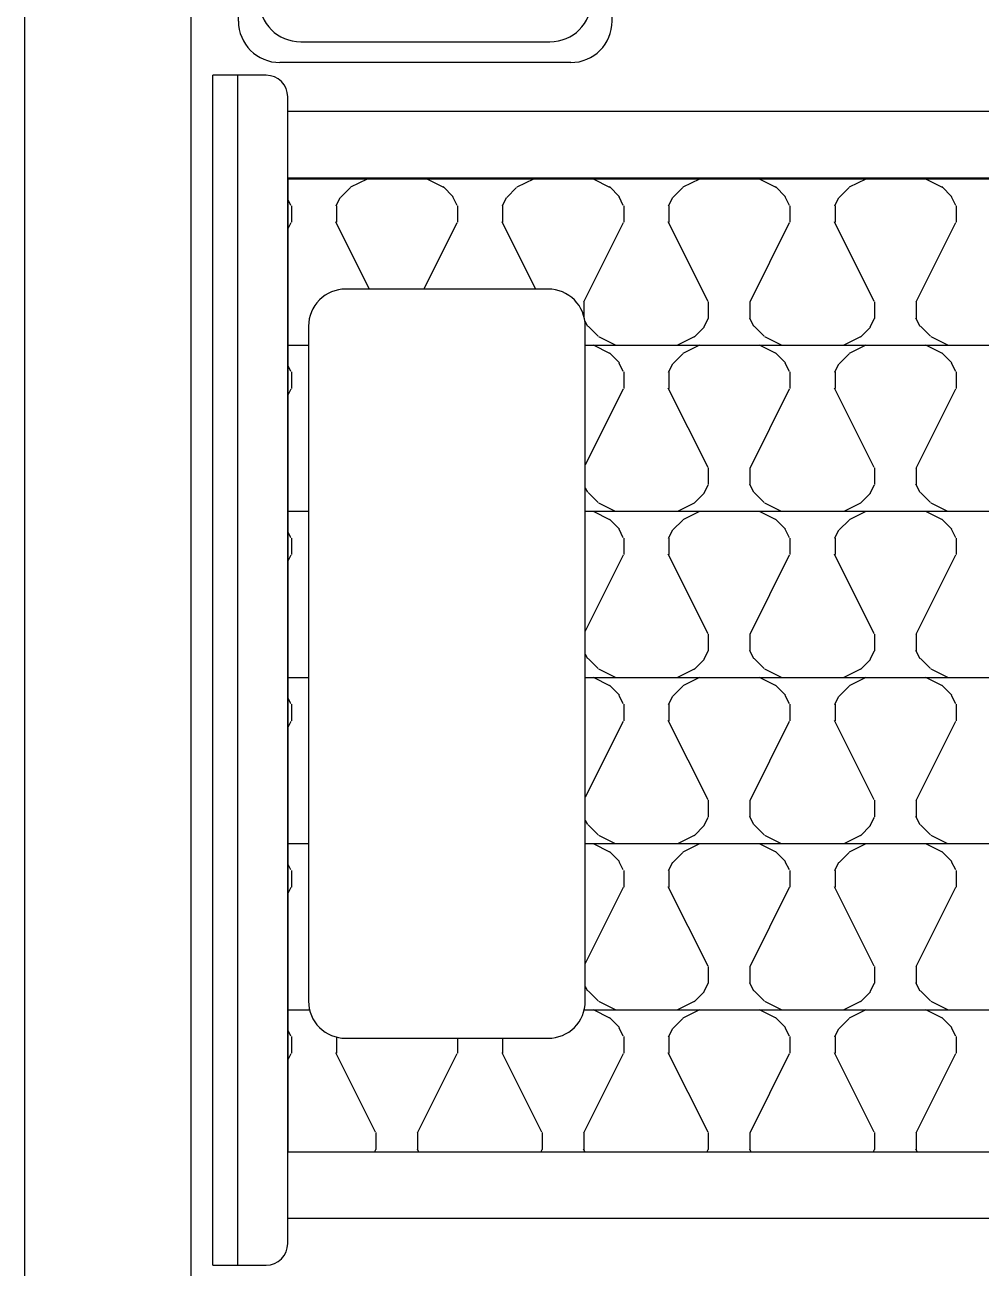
# Model space of a CAD drawing. Header units: millimetres. Extents: x 1316 to 28209, y 637 to 25771.
# Drawn here: x 4873 to 6024, y 17333 to 18830 of the extents above; entities that cross this region are included whole.
import ezdxf

# ---------------------------------------------------------------- set-up
doc = ezdxf.new("R2010")
doc.units = ezdxf.units.MM
for name, color, linetype in [('JJ', 252, 'Continuous'), ('WALL', 255, 'Continuous'), ('ZB', 252, 'Continuous')]:
    doc.layers.add(name, color=color, linetype=linetype)
doc.styles.get("Standard").update_dxf_attribs({"font": 'arial.ttf'})

# ---------------------------------------------------------------- blocks, each defined once
blk = doc.blocks.new('_C22FDQ')
at = {"layer": 'JJ'}
for p, q in [((964, 1425), (900.1, 1425)), ((934, 1425), (934, -7)), ((964, 1425), (964, -7)), ((874, 1398.9), (874, 19)), ((118.4, 1284.8), (116.5, 1288.6)), ((118.4, 1284.8), (116.5, 1288.6)), ((168.3, 1286.2), (169.5, 1288.6)), ((168.3, 1286.2), (169.5, 1288.6)), ((318.4, 1284.8), (316.5, 1288.6)), ((318.4, 1284.8), (316.5, 1288.6)), ((368.3, 1286.2), (369.5, 1288.6)), ((368.3, 1286.2), (369.5, 1288.6)), ((518.4, 1284.8), (516.5, 1288.6)), ((518.4, 1284.8), (516.5, 1288.6)), ((568.3, 1286.2), (569.5, 1288.6)), ((568.3, 1286.2), (569.5, 1288.6)), ((718.4, 1284.8), (716.5, 1288.6)), ((718.4, 1284.8), (716.5, 1288.6)), ((768.3, 1286.2), (769.5, 1288.6)), ((768.3, 1286.2), (769.5, 1288.6)), ((117.4, 1285.6), (117.4, 1265.5)), ((167.6, 1285.6), (167.6, 1265.5)), ((317.4, 1285.6), (317.4, 1265.5)), ((367.6, 1285.6), (367.6, 1265.5)), ((517.4, 1285.6), (517.4, 1265.5)), ((567.6, 1285.6), (567.6, 1265.5)), ((717.4, 1285.6), (717.4, 1265.5)), ((767.6, 1285.6), (767.6, 1265.5)), ((70.4, 1170.6), (118.1, 1266.1)), ((70.4, 1170.6), (118.1, 1266.1)), ((216.4, 1169.1), (168.6, 1264.7)), ((216.4, 1169.1), (168.6, 1264.7)), ((270.4, 1170.6), (318.1, 1266.1)), ((270.4, 1170.6), (318.1, 1266.1)), ((416.4, 1169.1), (368.6, 1264.7)), ((416.4, 1169.1), (368.6, 1264.7)), ((470.4, 1170.6), (518.1, 1266.1)), ((470.4, 1170.6), (518.2, 1266.1)), ((616.4, 1169.1), (568.6, 1264.7)), ((616.4, 1169.1), (568.6, 1264.7)), ((670.4, 1170.6), (718.2, 1266.1)), ((670.4, 1170.6), (718.2, 1266.1)), ((816.4, 1169.1), (768.6, 1264.7)), ((816.4, 1169.1), (768.6, 1264.7)), ((69.6, 1149.9), (69.6, 1169.9)), ((215.4, 1149.9), (215.4, 1169.9)), ((269.6, 1149.9), (269.6, 1169.9)), ((415.4, 1149.9), (415.4, 1169.9)), ((469.6, 1149.9), (469.6, 1169.9)), ((615.4, 1151.9), (615.4, 1169.9)), ((669.6, 1151.9), (669.6, 1169.9)), ((815.4, 1150.5), (815.4, 1169.9)), ((869.6, 1149.9), (869.6, 1169.9)), ((870.4, 1170.6), (874, 1177.8)), ((870.4, 1170.6), (874, 1177.8)), ((75.6, 1139), (70.6, 1149)), ((75.6, 1139), (70.6, 1149)), ((86.9, 1127), (74.8, 1139.1)), ((198.4, 1128.2), (210.5, 1140.2)), ((211.1, 1140.5), (216.1, 1150.5)), ((211.1, 1140.5), (216.1, 1150.5)), ((275.6, 1139), (270.6, 1149)), ((275.6, 1139), (270.6, 1149)), ((286.9, 1127), (274.8, 1139.1)), ((398.5, 1128.2), (410.5, 1140.2)), ((411.1, 1140.5), (416.1, 1150.5)), ((411.1, 1140.5), (416.1, 1150.5)), ((475.7, 1139), (470.6, 1149)), ((475.7, 1139), (470.6, 1149)), ((486.9, 1127), (474.8, 1139.1)), ((816, 1150.3), (816.1, 1150.5)), ((816, 1150.3), (816.1, 1150.5)), ((874, 1142.3), (870.6, 1149)), ((874, 1142.3), (870.6, 1149)), ((106.6, 1117.5), (86.6, 1127.5)), ((178.3, 1117.8), (198.4, 1127.8)), ((306.6, 1117.5), (286.6, 1127.5)), ((378.3, 1117.8), (398.4, 1127.8)), ((506.6, 1117.5), (486.6, 1127.5)), ((97.8, 1117.7), (-102.3, 1117.7)), ((100.2, 1107.4), (80.1, 1117.5)), ((97.9, 1117.7), (97.8, 1117.7)), ((297.9, 1117.7), (97.9, 1117.7)), ((172.8, 1096), (184.8, 1108.1)), ((184.8, 1107.8), (204.8, 1117.8)), ((300.2, 1107.4), (280.1, 1117.5)), ((298, 1117.7), (297.9, 1117.7)), ((498.1, 1117.7), (298, 1117.7)), ((372.8, 1096), (384.8, 1108.1)), ((384.8, 1107.8), (404.8, 1117.8)), ((500.2, 1107.4), (480.1, 1117.5)), ((498.2, 1117.7), (498.1, 1117.7)), ((517.2, 1117.7), (498.2, 1117.7)), ((874, 1117.7), (847.7, 1117.7)), ((112.6, 1094.9), (100.5, 1107)), ((118.4, 1084.8), (113.4, 1094.8)), ((118.4, 1084.8), (113.4, 1094.8)), ((168.3, 1086.2), (173.3, 1096.2)), ((168.3, 1086.2), (173.3, 1096.2)), ((312.6, 1094.9), (300.5, 1107)), ((318.4, 1084.8), (313.4, 1094.8)), ((318.4, 1084.8), (313.4, 1094.8)), ((368.3, 1086.2), (373.3, 1096.2)), ((368.3, 1086.2), (373.3, 1096.2)), ((512.6, 1094.9), (500.5, 1107)), ((516, 1089.7), (513.4, 1094.8)), ((516, 1089.7), (513.4, 1094.8)), ((117.4, 1085.6), (117.4, 1065.5)), ((167.6, 1085.6), (167.6, 1065.5)), ((317.4, 1085.6), (317.4, 1065.5)), ((367.6, 1085.6), (367.6, 1065.5)), ((70.4, 970.6), (118.1, 1066.1)), ((70.4, 970.6), (118.1, 1066.1)), ((216.4, 969.1), (168.6, 1064.7)), ((216.4, 969.1), (168.6, 1064.7)), ((270.4, 970.6), (318.1, 1066.1)), ((270.4, 970.6), (318.1, 1066.1)), ((416.4, 969.1), (368.6, 1064.7)), ((416.4, 969.1), (368.6, 1064.7)), ((470.4, 970.6), (516, 1061.8)), ((470.4, 970.6), (516, 1061.8)), ((870.4, 970.6), (874, 977.8)), ((870.4, 970.6), (874, 977.8)), ((69.6, 949.9), (69.6, 969.9)), ((215.4, 949.9), (215.4, 969.9)), ((269.6, 949.9), (269.6, 969.9)), ((415.4, 949.9), (415.4, 969.9)), ((469.6, 949.9), (469.6, 969.9)), ((869.6, 949.9), (869.6, 969.9)), ((75.6, 939), (70.6, 949)), ((75.6, 939), (70.6, 949)), ((211.1, 940.5), (216.1, 950.5)), ((211.1, 940.5), (216.1, 950.5)), ((275.6, 939), (270.6, 949)), ((275.6, 939), (270.6, 949)), ((411.1, 940.5), (416.1, 950.5)), ((411.1, 940.5), (416.1, 950.5)), ((475.7, 939), (470.6, 949)), ((475.7, 939), (470.6, 949)), ((874, 942.3), (870.6, 949)), ((874, 942.3), (870.6, 949)), ((86.9, 927), (74.8, 939.1)), ((178.3, 917.8), (198.4, 927.8)), ((198.4, 928.2), (210.5, 940.2)), ((286.9, 927), (274.8, 939.1)), ((378.3, 917.8), (398.4, 927.8)), ((398.5, 928.2), (410.5, 940.2)), ((486.9, 927), (474.8, 939.1)), ((97.8, 917.7), (-102.3, 917.7)), ((100.2, 907.4), (80.1, 917.5)), ((106.6, 917.5), (86.6, 927.5)), ((97.9, 917.7), (97.8, 917.7)), ((297.9, 917.7), (97.9, 917.7)), ((184.8, 907.8), (204.8, 917.8)), ((300.2, 907.4), (280.1, 917.5)), ((306.6, 917.5), (286.6, 927.5)), ((298, 917.7), (297.9, 917.7)), ((498.1, 917.7), (298, 917.7)), ((384.8, 907.8), (404.8, 917.8)), ((500.2, 907.4), (480.1, 917.5)), ((506.6, 917.5), (486.6, 927.5)), ((498.2, 917.7), (498.1, 917.7)), ((516, 917.7), (498.2, 917.7)), ((874, 917.7), (848.9, 917.7)), ((112.6, 894.9), (100.5, 907)), ((172.8, 896), (184.8, 908.1)), ((312.6, 894.9), (300.5, 907)), ((372.8, 896), (384.8, 908.1)), ((512.6, 894.9), (500.5, 907)), ((118.4, 884.8), (113.4, 894.8)), ((118.4, 884.8), (113.4, 894.8)), ((117.4, 885.6), (117.4, 865.5)), ((167.6, 885.6), (167.6, 865.5)), ((168.3, 886.2), (173.3, 896.2)), ((168.3, 886.2), (173.3, 896.2)), ((318.4, 884.8), (313.4, 894.8)), ((318.4, 884.8), (313.4, 894.8)), ((317.4, 885.6), (317.4, 865.5)), ((367.6, 885.6), (367.6, 865.5)), ((368.3, 886.2), (373.3, 896.2)), ((368.3, 886.2), (373.3, 896.2)), ((516, 889.7), (513.4, 894.8)), ((516, 889.7), (513.4, 894.8)), ((70.4, 770.6), (118.1, 866.1)), ((70.4, 770.6), (118.1, 866.1)), ((216.4, 769.1), (168.6, 864.7)), ((216.4, 769.1), (168.6, 864.7)), ((270.4, 770.6), (318.1, 866.1)), ((270.4, 770.6), (318.1, 866.1)), ((416.4, 769.1), (368.6, 864.7)), ((416.4, 769.1), (368.6, 864.7)), ((470.4, 770.6), (516, 861.8)), ((470.4, 770.6), (516, 861.8)), ((69.6, 749.9), (69.6, 769.9)), ((215.4, 749.9), (215.4, 769.9)), ((269.6, 749.9), (269.6, 769.9)), ((415.4, 749.9), (415.4, 769.9)), ((469.6, 749.9), (469.6, 769.9)), ((869.6, 749.9), (869.6, 769.9)), ((870.4, 770.6), (874, 777.8)), ((870.4, 770.6), (874, 777.8)), ((75.6, 739), (70.6, 749.1)), ((75.6, 739), (70.6, 749.1)), ((211.1, 740.5), (216.1, 750.5)), ((211.1, 740.5), (216.1, 750.5)), ((275.6, 739), (270.6, 749.1)), ((275.6, 739), (270.6, 749.1)), ((411.1, 740.5), (416.1, 750.5)), ((411.1, 740.5), (416.1, 750.5)), ((475.7, 739), (470.6, 749.1)), ((475.7, 739), (470.6, 749.1)), ((874, 742.3), (870.6, 749.1)), ((874, 742.3), (870.6, 749.1)), ((86.9, 727), (74.8, 739.1)), ((198.4, 728.2), (210.5, 740.2)), ((286.9, 727), (274.8, 739.1)), ((398.5, 728.2), (410.5, 740.2)), ((486.9, 727), (474.8, 739.1)), ((106.6, 717.5), (86.6, 727.5)), ((178.3, 717.8), (198.4, 727.8)), ((306.6, 717.5), (286.6, 727.5)), ((378.3, 717.8), (398.4, 727.8)), ((506.6, 717.5), (486.6, 727.5)), ((97.8, 717.7), (-102.3, 717.7)), ((100.2, 707.4), (80.1, 717.5)), ((97.9, 717.7), (97.8, 717.7)), ((297.9, 717.7), (97.9, 717.7)), ((112.6, 694.9), (100.5, 707)), ((172.8, 696), (184.8, 708.1)), ((184.8, 707.8), (204.8, 717.8)), ((300.2, 707.4), (280.1, 717.5)), ((298, 717.7), (297.9, 717.7)), ((498.1, 717.7), (298, 717.7)), ((312.6, 694.9), (300.5, 707)), ((372.8, 696), (384.8, 708.1)), ((384.8, 707.8), (404.8, 717.8)), ((500.2, 707.4), (480.1, 717.5)), ((498.2, 717.7), (498.1, 717.7)), ((516, 717.7), (498.2, 717.7)), ((512.6, 694.9), (500.5, 707)), ((874, 717.7), (848.9, 717.7)), ((118.4, 684.8), (113.4, 694.8)), ((118.4, 684.8), (113.4, 694.8)), ((168.3, 686.2), (173.3, 696.2)), ((168.3, 686.2), (173.3, 696.2)), ((318.4, 684.8), (313.4, 694.8)), ((318.4, 684.8), (313.4, 694.8)), ((368.3, 686.2), (373.3, 696.2)), ((368.3, 686.2), (373.3, 696.2)), ((516, 689.7), (513.4, 694.8)), ((516, 689.7), (513.4, 694.8)), ((117.4, 685.6), (117.4, 665.5)), ((167.6, 685.6), (167.6, 665.5)), ((317.4, 685.6), (317.4, 665.5)), ((367.6, 685.6), (367.6, 665.5)), ((70.4, 570.6), (118.1, 666.1)), ((70.4, 570.6), (118.1, 666.1)), ((216.4, 569.1), (168.6, 664.7)), ((216.4, 569.1), (168.6, 664.7)), ((270.4, 570.6), (318.1, 666.1)), ((270.4, 570.6), (318.1, 666.1)), ((416.4, 569.1), (368.6, 664.7)), ((416.4, 569.1), (368.6, 664.7)), ((470.4, 570.6), (516, 661.8)), ((470.4, 570.6), (516, 661.8)), ((69.6, 549.9), (69.6, 569.9)), ((215.4, 549.9), (215.4, 569.9)), ((269.6, 549.9), (269.6, 569.9)), ((415.4, 549.9), (415.4, 569.9)), ((469.6, 549.9), (469.6, 569.9)), ((869.6, 549.9), (869.6, 569.9)), ((870.4, 570.6), (874, 577.8)), ((870.4, 570.6), (874, 577.8)), ((75.6, 539), (70.6, 549.1)), ((75.6, 539), (70.6, 549.1)), ((86.9, 527), (74.8, 539.1)), ((198.4, 528.2), (210.5, 540.2)), ((211.1, 540.5), (216.1, 550.5)), ((211.1, 540.5), (216.1, 550.5)), ((275.6, 539), (270.6, 549.1)), ((275.6, 539), (270.6, 549.1)), ((286.9, 527), (274.8, 539.1)), ((398.5, 528.2), (410.5, 540.2)), ((411.1, 540.5), (416.1, 550.5)), ((411.1, 540.5), (416.1, 550.5)), ((475.7, 539), (470.6, 549.1)), ((475.7, 539), (470.6, 549.1)), ((486.9, 527), (474.8, 539.1)), ((874, 542.3), (870.6, 549.1)), ((874, 542.3), (870.6, 549.1)), ((106.6, 517.5), (86.6, 527.5)), ((178.3, 517.8), (198.4, 527.8)), ((306.6, 517.5), (286.6, 527.5)), ((378.3, 517.8), (398.4, 527.8)), ((506.6, 517.5), (486.6, 527.5)), ((97.8, 517.7), (-102.3, 517.7)), ((100.2, 507.4), (80.1, 517.5)), ((97.9, 517.7), (97.8, 517.7)), ((297.9, 517.7), (97.9, 517.7)), ((184.8, 507.8), (204.8, 517.8)), ((300.2, 507.4), (280.1, 517.5)), ((298, 517.7), (297.9, 517.7)), ((498.1, 517.7), (298, 517.7)), ((384.8, 507.8), (404.8, 517.8)), ((500.2, 507.4), (480.1, 517.5)), ((498.2, 517.7), (498.1, 517.7)), ((516, 517.7), (498.2, 517.7)), ((874, 517.7), (848.9, 517.7)), ((112.6, 494.9), (100.5, 507)), ((118.4, 484.8), (113.4, 494.8)), ((118.4, 484.8), (113.4, 494.8)), ((168.3, 486.2), (173.3, 496.2)), ((168.3, 486.2), (173.3, 496.2)), ((172.8, 496), (184.8, 508.1)), ((312.6, 494.9), (300.5, 507)), ((318.4, 484.8), (313.4, 494.8)), ((318.4, 484.8), (313.4, 494.8)), ((368.3, 486.2), (373.3, 496.2)), ((368.3, 486.2), (373.3, 496.2)), ((372.8, 496), (384.8, 508.1)), ((512.6, 494.9), (500.5, 507)), ((516, 489.7), (513.4, 494.8)), ((516, 489.7), (513.4, 494.8)), ((117.4, 485.6), (117.4, 465.5)), ((167.6, 485.6), (167.6, 465.5)), ((317.4, 485.6), (317.4, 465.5)), ((367.6, 485.6), (367.6, 465.5)), ((70.4, 370.6), (118.1, 466.1)), ((70.4, 370.6), (118.1, 466.1)), ((216.4, 369.1), (168.6, 464.7)), ((216.4, 369.1), (168.6, 464.7)), ((270.4, 370.6), (318.1, 466.1)), ((270.4, 370.6), (318.1, 466.1)), ((416.4, 369.1), (368.6, 464.7)), ((416.4, 369.1), (368.6, 464.7)), ((470.4, 370.6), (516, 461.8)), ((470.4, 370.6), (516, 461.7)), ((870.4, 370.6), (874, 377.8)), ((870.4, 370.6), (874, 377.8)), ((69.6, 349.9), (69.6, 369.9)), ((215.4, 349.9), (215.4, 369.9)), ((269.6, 349.9), (269.6, 369.9)), ((415.4, 349.9), (415.4, 369.9)), ((469.6, 349.9), (469.6, 369.9)), ((869.6, 349.9), (869.6, 369.9)), ((75.6, 339), (70.6, 349.1)), ((75.6, 339), (70.6, 349.1)), ((211.1, 340.5), (216.1, 350.5)), ((211.1, 340.5), (216.1, 350.5)), ((275.6, 339), (270.6, 349.1)), ((275.6, 339), (270.6, 349.1)), ((411.1, 340.5), (416.1, 350.5)), ((411.1, 340.5), (416.1, 350.5)), ((475.7, 339), (470.6, 349.1)), ((475.7, 339), (470.6, 349.1)), ((874, 342.3), (870.6, 349.1)), ((874, 342.3), (870.6, 349.1)), ((86.9, 327), (74.8, 339.1)), ((198.4, 328.2), (210.5, 340.2)), ((286.9, 327), (274.8, 339.1)), ((398.5, 328.2), (410.5, 340.2)), ((486.9, 327), (474.8, 339.1)), ((97.8, 317.7), (-102.3, 317.7)), ((100.2, 307.4), (80.1, 317.5)), ((106.6, 317.5), (86.6, 327.5)), ((97.9, 317.7), (97.8, 317.7)), ((297.9, 317.7), (97.9, 317.7)), ((178.3, 317.8), (198.4, 327.8)), ((184.8, 307.8), (204.8, 317.8)), ((300.2, 307.4), (280.1, 317.5)), ((306.6, 317.5), (286.6, 327.5)), ((298, 317.7), (297.9, 317.7)), ((498.1, 317.7), (298, 317.7)), ((378.3, 317.8), (398.4, 327.8)), ((384.8, 307.8), (404.8, 317.8)), ((500.2, 307.4), (480.1, 317.5)), ((506.6, 317.5), (486.6, 327.5)), ((498.2, 317.7), (498.1, 317.7)), ((516, 317.7), (498.2, 317.7)), ((874, 317.7), (848.9, 317.7)), ((112.6, 294.9), (100.5, 307)), ((172.8, 296), (184.8, 308.1)), ((312.6, 294.9), (300.5, 307)), ((372.8, 296), (384.8, 308.1)), ((512.6, 294.9), (500.5, 307)), ((118.4, 284.8), (113.4, 294.8)), ((118.4, 284.8), (113.4, 294.8)), ((117.4, 285.6), (117.4, 265.5)), ((167.6, 285.6), (167.6, 265.5)), ((168.3, 286.2), (173.3, 296.2)), ((168.3, 286.2), (173.3, 296.2)), ((318.4, 284.8), (313.4, 294.8)), ((318.4, 284.8), (313.4, 294.8)), ((317.4, 285.6), (317.4, 265.5)), ((367.6, 285.6), (367.6, 265.5)), ((368.3, 286.2), (373.3, 296.2)), ((368.3, 286.2), (373.3, 296.2)), ((516.4, 288.9), (513.4, 294.8)), ((516.4, 288.9), (513.4, 294.8)), ((517.4, 283.5), (517.4, 265.5)), ((70.4, 170.6), (118.1, 266.1)), ((70.4, 170.6), (118.1, 266.1)), ((216.4, 169.1), (168.6, 264.7)), ((216.4, 169.1), (168.6, 264.7)), ((270.4, 170.6), (318.1, 266.1)), ((270.4, 170.6), (318.1, 266.1)), ((416.4, 169.1), (368.6, 264.7)), ((416.4, 169.1), (368.6, 264.7)), ((470.4, 170.6), (518.2, 266.1)), ((470.4, 170.6), (518.2, 266.1)), ((616.4, 169.1), (575.8, 250.3)), ((616.4, 169.1), (575.8, 250.3)), ((670.4, 170.6), (710.2, 250.3)), ((670.4, 170.6), (710.2, 250.3)), ((816.4, 169.1), (775.8, 250.3)), ((816.4, 169.1), (775.8, 250.3)), ((69.6, 149.9), (69.6, 169.9)), ((215.4, 149.9), (215.4, 169.9)), ((269.6, 149.9), (269.6, 169.9)), ((415.4, 149.9), (415.4, 169.9)), ((469.6, 149.9), (469.6, 169.9)), ((615.4, 149.9), (615.4, 169.9)), ((669.6, 149.9), (669.6, 169.9)), ((815.4, 149.9), (815.4, 169.9)), ((869.6, 149.9), (869.6, 169.9)), ((870.4, 170.6), (874, 177.8)), ((870.4, 170.6), (874, 177.8)), ((211.1, 140.5), (216.1, 150.5)), ((211.1, 140.5), (216.1, 150.5)), ((411.1, 140.5), (416.1, 150.5)), ((411.1, 140.5), (416.1, 150.5)), ((611.1, 140.5), (616.1, 150.5)), ((611.1, 140.5), (616.1, 150.5)), ((811.1, 140.5), (816.1, 150.5)), ((811.1, 140.5), (816.1, 150.5)), ((75.6, 139), (70.6, 149.1)), ((75.6, 139), (70.6, 149.1)), ((86.9, 127), (74.8, 139.1)), ((198.4, 128.2), (210.5, 140.2)), ((275.6, 139), (270.6, 149.1)), ((275.6, 139), (270.6, 149.1)), ((286.9, 127), (274.8, 139.1)), ((398.5, 128.2), (410.5, 140.2)), ((475.7, 139), (470.6, 149.1)), ((475.7, 139), (470.6, 149.1)), ((486.9, 127), (474.8, 139.1)), ((598.5, 128.2), (610.5, 140.2)), ((675.7, 139), (670.6, 149.1)), ((675.7, 139), (670.6, 149.1)), ((686.9, 127), (674.8, 139.1)), ((798.5, 128.2), (810.5, 140.2)), ((874, 142.3), (870.6, 149.1)), ((874, 142.3), (870.6, 149.1)), ((106.6, 117.5), (86.6, 127.5)), ((178.3, 117.8), (198.4, 127.8)), ((306.6, 117.5), (286.6, 127.5)), ((378.3, 117.8), (398.4, 127.8)), ((506.6, 117.5), (486.6, 127.5)), ((578.3, 117.8), (598.4, 127.8)), ((706.6, 117.5), (686.6, 127.5)), ((778.3, 117.8), (798.4, 127.8)), ((97.8, 117.7), (-102.3, 117.7)), ((81.7, 116.6), (80.1, 117.5)), ((97.9, 117.7), (97.8, 117.7)), ((297.9, 117.7), (97.9, 117.7)), ((202.5, 116.6), (204.8, 117.8)), ((281.7, 116.6), (280.1, 117.5)), ((298, 117.7), (297.9, 117.7)), ((498.1, 117.7), (298, 117.7)), ((402.5, 116.6), (404.8, 117.8)), ((481.7, 116.6), (480.1, 117.5)), ((498.2, 117.7), (498.1, 117.7)), ((698.3, 117.7), (498.2, 117.7)), ((602.5, 116.6), (604.8, 117.8)), ((681.7, 116.6), (680.1, 117.5)), ((698.4, 117.7), (698.3, 117.7)), ((874, 117.7), (698.4, 117.7)), ((802.5, 116.6), (804.8, 117.8)), ((900.1, -7), (964, -7))]:
    blk.add_line(p, q, dxfattribs=at)
for points in [[(874, 1368.6), (-926, 1368.6, 0.414214), (-1126, 1168.6), (-1126, 236.6, 0.414214), (-926, 36.6), (874, 36.6)], [(-1046, 1003.9), (-1046, 236.6, 0.414214), (-926, 116.6), (874, 116.6), (874, 1288.6)], [(874, 1288.6), (-760.9, 1288.6, 0.414214)]]:
    blk.add_lwpolyline(points, format="xyb", dxfattribs=at)
blk.add_lwpolyline([(804.3, 1151.9), (560.5, 1151.9, 0.414214), (516, 1107.4), (516, 294.9, 0.414214), (560.5, 250.3), (804.3, 250.3, 0.414214), (848.9, 294.9), (848.9, 1107.4, 0.414214)], format="xyb", close=True, dxfattribs=at)
for centre, start, end in [((900.1, 1398.9), 90, 180), ((900.1, 19), 180, 270)]:
    blk.add_arc(centre, 26.1, start, end, dxfattribs=at)
at = {"width": 0.8, "flags": 9}
for tag in ['XSIZE', 'YSIZE']:
    blk.add_attdef(tag, (0, 0), '', height=0.5, dxfattribs=at)
blk = doc.blocks.new('2')
for p, q in [((346.4, 413.6), (-3.5, 413.6)), ((321.5, 388.6), (21.5, 388.6)), ((-53.3, -1.2), (-53.3, 363.7)), ((173.2, 186.2), (173.2, 360)), ((396.3, -1.2), (396.3, 363.7)), ((-28.4, 338.8), (-28.4, 23.7)), ((371.4, 23.7), (371.4, 338.8)), ((173.2, 186.2), (-0.7, 186.2)), ((173.2, 186.2), (173.2, 12.4)), ((173.2, 186.2), (347, 186.2)), ((21.5, -26.1), (321.5, -26.1)), ((346.4, -51.1), (-3.5, -51.1))]:
    blk.add_line(p, q)
for radius in [149.6, 82.4, 52.4]:
    blk.add_circle((173.2, 186.2), radius)
for centre, start, end in [((-3.5, 363.7), 90, 180), ((346.4, 363.7), 0, 90), ((21.5, 338.8), 90, 180), ((321.5, 338.8), 0, 90), ((21.5, 23.7), 180, 270), ((321.5, 23.7), 270, 0), ((-3.5, -1.2), 180, 270), ((346.4, -1.2), 270, 0)]:
    blk.add_arc(centre, 49.9, start, end)

msp = doc.modelspace()

# ---------------------------------------------------------------- linework, layer by layer
at = {"layer": 'WALL'}
for p, q in [((4873.2, 13075.1), (4873.2, 20175.1)), ((5073.2, 15725.1), (5073.2, 19975.1))]:
    msp.add_line(p, q, dxfattribs=at)

# ---------------------------------------------------------------- block references
at = {"layer": 'ZB'}
msp.add_blockref('2', (5183.6, 18835.5), dxfattribs=at)
at = {"layer": 'ZB', "linetype": 'Continuous', "rotation": 180}
msp.add_blockref('_C22FDQ', (6063.5, 18762), dxfattribs=at)

doc.saveas('drawing.dxf')
